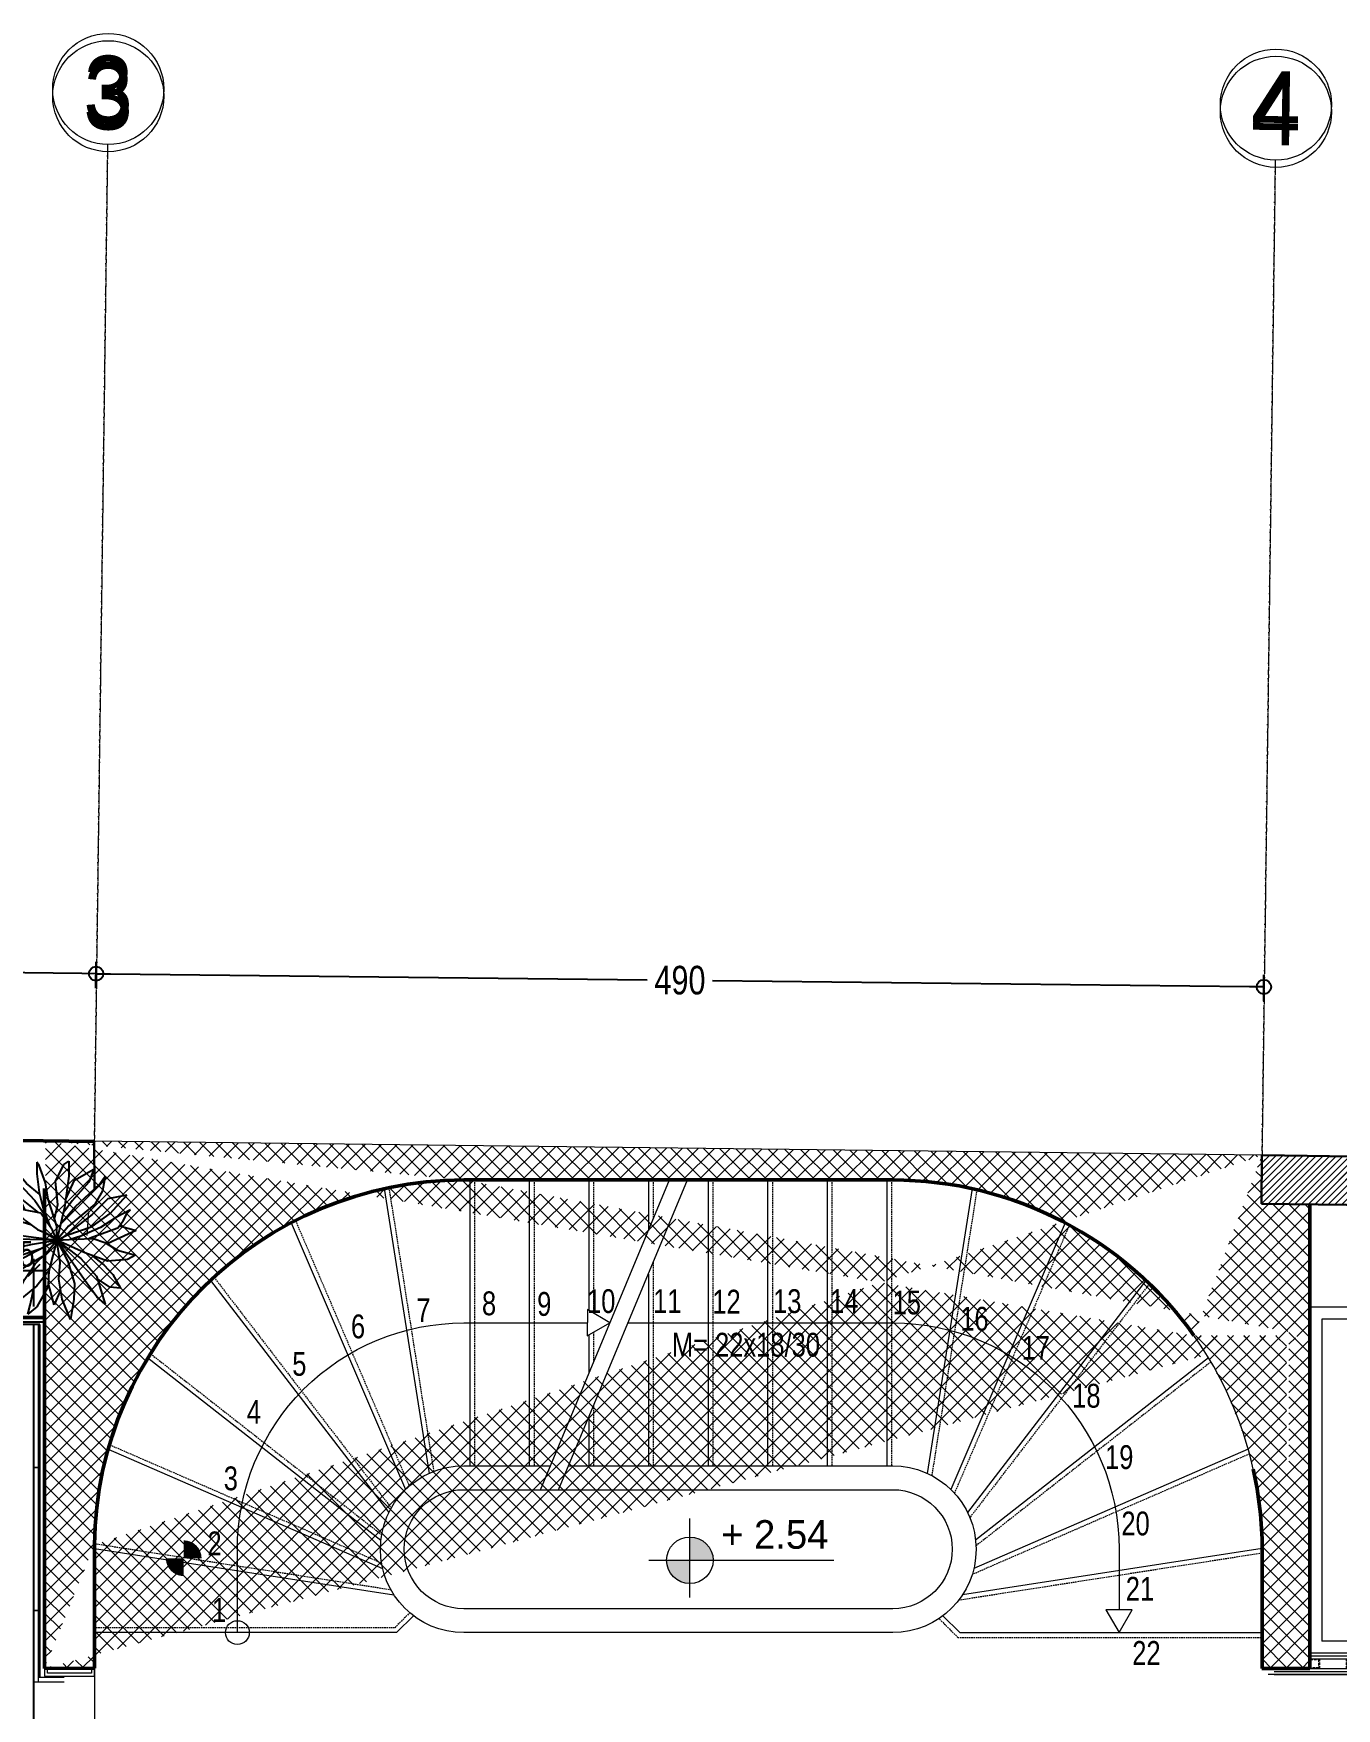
# Model space of a CAD drawing. Header units: millimetres. Extents: x 26282 to 30760, y 1404 to 4574.
# Drawn here: x 27665 to 28211, y 3324 to 4027 of the extents above; entities that cross this region are included whole.
import ezdxf
from ezdxf.enums import TextEntityAlignment as Align

# ---------------------------------------------------------------- set-up
doc = ezdxf.new("R2010")
doc.units = ezdxf.units.MM
doc.header["$LTSCALE"] = 0.25
doc.header["$PDMODE"] = 3
for name, pattern in [('ACAD_ISO03W100', [30, 12, -18]), ('AM_DIN_F_W050', [6.25, 4.75, -1.5]), ('DASHDOT', [25.399999999999995, 12.7, -6.349999999999998, 0, -6.349999999999998]), ('DUZ', [0]), ('HIDDEN', [0.375, 0.25, -0.125]), ('L201(0.00)$0$1.katplanı$0${ Wide Dash }', [12, 4, -2, 4, -2])]:
    doc.linetypes.add(name, pattern=pattern)
for name, color, linetype, lineweight in [('AB-DUV', 4, 'Continuous', 50), ('AB-KOL', 2, 'Continuous', 30), ('AB-MERD', 6, 'Continuous', 20), ('AB-MERDarka', 8, 'ACAD_ISO03W100', 20), ('AB-PER', 5, 'Continuous', 20), ('AB-WC', 5, 'Continuous', 20), ('ABN-KOT', 5, 'Continuous', 20), ('AKS', 252, 'Continuous', 20), ('B_PERDE', 6, 'Continuous', 0), ('BB-OLCUdis', 135, 'Continuous', 20), ('DOĞRAMA-arka', 41, 'Continuous', 20), ('FLOOR_MARBLE (3RDF)', 67, 'Continuous', 13), ('FR-detay4', 4, 'Continuous', 20), ('GRİTON-tarama', 252, 'Continuous', 20), ('GYPSIUM BOARD (3RDF)', 97, 'Continuous', 20), ('KOTLAR', 13, 'Continuous', 20), ('METAL PROFILE (3RDF)', 251, 'Continuous', 18), ('MKAK4', 10, 'DASHDOT', 20), ('seramik-wall-vawe', 73, 'DUZ', 15), ('WALL CLADDING (3RDF)', 43, 'Continuous', 13), ('WALLPAPER (3RDF)', 63, 'Continuous', 13)]:
    doc.layers.add(name, color=color, linetype=linetype, lineweight=lineweight)
for name, color, linetype in [('BOYA (3RDF)', 151, 'Continuous'), ('catı (3rdf)', 41, 'Continuous'), ('DIM_RCP (3RDF)', 1, 'Continuous'), ('SERAMIK-ALTIGEN-FLOOR (3RDF)', 25, 'Continuous'), ('SIVA (3RDF)', 181, 'Continuous'), ('tefris-cizgili (3rdf)', 251, 'AM_DIN_F_W050')]:
    doc.layers.add(name, color=color, linetype=linetype)
doc.layers.add('yesil', color=7, linetype='Continuous', true_color=0x6e7e3e)
doc.styles.add('DIMTEXT', font='simplex.shx', dxfattribs={"width": 0.7})
doc.styles.add('DR-ölçü', font='GOTHIC.TTF', dxfattribs={"width": 0.8})
doc.styles.get("Standard").update_dxf_attribs({"font": 'arial.ttf'})
doc.dimstyles.new('(YP-ZC)D50', dxfattribs={"dimtxt": 10, "dimasz": 5, "dimexe": 5, "dimexo": 0, "dimgap": 2, "dimtad": 1, "dimdec": 1, "dimrnd": 0.5, "dimzin": 9, "dimdsep": 46, "dimtxsty": 'DIMTEXT', "dimblk": 'OBLIQUE', "dimcen": 0.09, "dimclrd": 256, "dimclre": 256, "dimclrt": 256, "dimadec": 0, "dimazin": 0, "dimtfac": 1, "dimtdec": 1, "dimtix": 1, "dimtmove": 2, "dimatfit": 3, "dimldrblk": 'OBLIQUE', "dimfxl": 15, "dimfxlon": 1, "dimtolj": 1, "dimtzin": 0, "dimlwd": -1, "dimlwe": -1, "dimarcsym": 0})
doc.dimstyles.get("Standard").update_dxf_attribs({"dimtxt": 0.18, "dimasz": 0.18, "dimexe": 0.18, "dimexo": 0.0625, "dimgap": 0.09, "dimtad": 0, "dimtih": 1, "dimtoh": 1, "dimdec": 4, "dimzin": 0, "dimdsep": 46, "dimtxsty": 'Standard', "dimcen": 0.09, "dimadec": 0, "dimazin": 0, "dimtfac": 1, "dimtdec": 4, "dimtofl": 0, "dimtmove": 0, "dimatfit": 3, "dimfxl": 1, "dimtolj": 1, "dimtzin": 0, "dimarcsym": 0})
pattern_1 = [(45.00000000002888, (66190.4845667783, 8500.492487862255), (-3.367596045402633, 3.367596045399228), []), (135.0000000000288, (66190.4845667783, 8500.492487862255), (-3.367596045399228, -3.367596045402633), [])]

# ---------------------------------------------------------------- blocks, each defined once
blk = doc.blocks.new('A$C187D15ED')
at = {"layer": 'GRİTON-tarama', "linetype": 'Continuous'}
for points in [[(8157.280080508078, 3182.137382186328), (8164.780080508066, 3182.137382186327, 0.4142135623730383), (8157.280080508078, 3189.637382186326)], [(8157.280080508072, 3182.137382186328), (8164.780080508071, 3182.137382186327, 0.4142135623730383), (8157.280080508072, 3189.637382186326)], [(8157.280080508078, 3182.137382186328), (8149.780080508078, 3182.13738218633, 0.414213562373152), (8157.280080508078, 3174.637382186326)], [(8157.280080508072, 3182.137382186328), (8149.780080508085, 3182.137382186331, 0.414213562373152), (8157.280080508072, 3174.637382186326)]]:
    blk.add_hatch(color=256, dxfattribs=at).paths.add_polyline_path(points)
at = {"layer": 'AKS', "ltscale": 0.01}
for centre, radius in [((8125.602346161375, 3795.848552174442), 23.3138672863909), ((8125.602346161375, 3795.848552174442), 23.3138672863909), ((8125.602346161322, 3795.848552174312), 23.31386728639088), ((8125.602346161322, 3795.848552174312), 23.31386728639088), ((8615.601686190814, 3789.312041712964), 23.3138672863909), ((8615.601686190814, 3789.312041712964), 23.3138672863909), ((8615.601686190761, 3789.312041712888), 23.31386728639088), ((8615.601686190761, 3789.312041712888), 23.31386728639088)]:
    blk.add_circle(centre, radius, dxfattribs=at)
at = {"layer": 'B_PERDE', "lineweight": 0}
for p, q in [((8116.695783772533, 3317.668747387119), (8117.385039969816, 3327.671259937891)), ((8116.695783772524, 3317.668747387119), (8117.385039969816, 3327.671259937891)), ((8116.695783772533, 3317.668747387119), (8116.695783772533, 3317.668747387119)), ((8116.695783772524, 3317.668747387119), (8116.695783772524, 3317.668747387119))]:
    blk.add_line(p, q, dxfattribs=at)
at = {"layer": 'MKAK4', "lineweight": 0}
for p, q in [((8125.291370680556, 3772.536758976562), (8119.710256472243, 3354.1572130551)), ((8125.291370680506, 3772.536758976438), (8119.710256472234, 3354.157213054975)), ((8615.290710709993, 3766.000248515086), (8609.635840768005, 3342.09171872171)), ((8615.290710709938, 3766.000248515012), (8609.63584076799, 3342.091718721632))]:
    blk.add_line(p, q, dxfattribs=at)
at = {"layer": 'AKS', "style": 'DR-ölçü'}
for s, height, p in [('3', 27.99999999999998, (8125.602346161375, 3795.848552174442)), ('3', 27.99999999999996, (8125.602346161311, 3795.848552174319)), ('4', 27.99999999999998, (8615.601686190814, 3789.312041712964)), ('4', 27.99999999999996, (8615.601686190761, 3789.312041712888))]:
    blk.add_text(s, height=height, rotation=359.2357290600602, dxfattribs=at).set_placement(p, align=Align.MIDDLE_CENTER)
blk = doc.blocks.new('KOT')
at = {"layer": 'KOTLAR'}
h = blk.add_hatch(color=256, dxfattribs=at)
h.paths.add_polyline_path([(0, 0), (-0.0814654913810955, 0, 0.4142135623730857), (0, -0.0814654913792765)])
h.paths.add_polyline_path([(0, 0.0814654913810955), (0, 0), (0.0814654913810955, 0, 0.4142135623730776)])
for p, q in [((0, -0.1300641727993934), (0, 0.146469024977705)), ((-0.1434844556388271, 0), (0.5035039235204694, 5.68e-14))]:
    blk.add_line(p, q, dxfattribs=at)
blk.add_circle((0, 0), 0.0814654913801703, dxfattribs=at)
at = {"layer": 'KOTLAR', "style": 'DR-ölçü'}
blk.add_attdef('KOT', (0.1091514684136428, 0.0404273904399588), '', height=0.1, dxfattribs=at)
blk = doc.blocks.new('_Origin')
at = {"color": 0, "linetype": 'ByBlock', "lineweight": -2}
blk.add_line((0, 0), (-1, 0), dxfattribs=at)
blk.add_circle((0, 0), 0.5, dxfattribs=at)
blk = doc.blocks.new('*D183')
at = {"layer": 'BB-OLCUdis', "color": 0, "lineweight": -2, "transparency": 16777216}
for p, q in [((26703.85833179163, 3637.659583736837), (26703.98244410411, 3648.658883538819)), ((26709.92564749043, 3643.591504185657), (27183.71981286335, 3638.24537392624)), ((27684.9198245993, 3632.590005530867), (27211.12565922636, 3637.936135790284)), ((27690.85174504812, 3626.52268983207), (27690.9758573606, 3637.521989634052))]:
    blk.add_line(p, q, dxfattribs=at)
at = {"layer": 'Defpoints', "color": 0, "transparency": 16777216}
for p in [(27690.9194426731, 3632.522307905878), (26703.14241276345, 3574.212147559525), (27690.13582601994, 3563.075253654757)]:
    blk.add_point(p, dxfattribs=at)
at = {"layer": 'BB-OLCUdis', "color": 0, "lineweight": -2, "transparency": 16777216, "xscale": 6, "yscale": 6, "zscale": 6}
for p, rotation in [((26703.92602941662, 3643.659201810646), 179.3535215837304), ((27690.9194426731, 3632.522307905878), 359.3535215837304)]:
    blk.add_blockref('_Origin', p, dxfattribs=dict(at, rotation=rotation))
at = {"layer": 'BB-OLCUdis', "color": 0, "transparency": 16777216, "insert": (27197.42273604486, 3638.090754858262), "char_height": 12, "attachment_point": 5, "style": 'DR-ölçü'}
blk.add_mtext('\\A1;987', dxfattribs=at)
blk = doc.blocks.new('_Dot')
at = {"color": 0, "linetype": 'ByBlock', "lineweight": -2}
blk.add_line((-0.5, 0), (-1, 0), dxfattribs=at)
at = {"color": 0, "linetype": 'ByBlock', "const_width": 0.5}
blk.add_lwpolyline([(-0.25, 0, 1), (0.25, 0, 1)], format="xyb", close=True, dxfattribs=at)
blk = doc.blocks.new('*D184')
at = {"layer": 'BB-OLCUdis', "color": 0, "lineweight": -2, "transparency": 16777216}
for p, q in [((27690.85174504813, 3626.522689831126), (27690.97585736062, 3637.521989633108)), ((27696.91906074694, 3632.454610279943), (27922.23798753029, 3629.912189075598)), ((28174.96276067666, 3627.060529735288), (27949.64383389331, 3629.602950939632)), ((28180.89468112548, 3620.993214036488), (28181.01879343796, 3631.99251383847))]:
    blk.add_line(p, q, dxfattribs=at)
at = {"layer": 'Defpoints', "color": 0, "transparency": 16777216}
for p in [(28180.96237875047, 3626.992832110297), (27690.13582601994, 3563.075253654758), (28180.17876209728, 3557.545777860121)]:
    blk.add_point(p, dxfattribs=at)
at = {"layer": 'BB-OLCUdis', "color": 0, "lineweight": -2, "transparency": 16777216, "xscale": 6, "yscale": 6, "zscale": 6}
for p, rotation in [((27690.91944267313, 3632.522307904934), 179.3535215837073), ((28180.96237875047, 3626.992832110297), 359.3535215837073)]:
    blk.add_blockref('_Origin', p, dxfattribs=dict(at, rotation=rotation))
at = {"layer": 'BB-OLCUdis', "color": 0, "transparency": 16777216, "insert": (27935.9409107118, 3629.757570007615), "char_height": 12, "attachment_point": 5, "style": 'DR-ölçü'}
blk.add_mtext('\\A1;490', dxfattribs=at)
blk = doc.blocks.new('A$C5F910402')
at = {"layer": 'METAL PROFILE (3RDF)', "linetype": 'L201(0.00)$0$1.katplanı$0${ Wide Dash }'}
h = blk.add_hatch(color=256, dxfattribs=at)
h.dxf.hatch_style = 1
h.paths.add_polyline_path([(0.2999999999992724, 0.2999999999992724), (3.700000000000727, 0.2999999999992724), (3.700000000000727, 3.700000000000727), (0.2999999999992724, 3.700000000000727)], flags=16)
h.paths.add_polyline_path([(0, 0), (4, 0), (4, 4), (0, 4)])
for points in [[(0, 0), (4, 0), (4, 4), (0, 4)], [(0.2999999999992724, 0.2999999999992724), (3.700000000000727, 0.2999999999992724), (3.700000000000727, 3.700000000000727), (0.2999999999992724, 3.700000000000727)]]:
    blk.add_lwpolyline(points, close=True, dxfattribs=at)
blk = doc.blocks.new('dfdfdfdfdnnnn')
at = {"layer": 'AB-WC'}
for points in [[(155, 4.999999999992723), (128, 4.99999999998181), (128, -1.81899e-11), (160, -5.457000000000001e-12), (160, 145.1243825369838), (0, 145.1243825369856), (0, 0), (32, -1.72804e-11), (32, 4.999999999982718), (5, 4.999999999998182)], [(155, 4.99999999998181), (155, 140.1243825369838), (5, 140.1243825369856), (5, 4.999999999983629)]]:
    blk.add_lwpolyline(points, dxfattribs=at)
for points in [[(30, 7.99999999998181), (30, 4.99999999998181), (55, 4.99999999998181), (55, 7.99999999998181)], [(55, 10.99999999998181), (55, 7.99999999998181), (80, 7.99999999998181), (80, 10.99999999998181)], [(105, 10.99999999998181), (105, 7.99999999998181), (80, 7.99999999998181), (80, 10.99999999998181)], [(130, 7.99999999998181), (130, 4.99999999998181), (105, 4.99999999998181), (105, 7.99999999998181)]]:
    blk.add_lwpolyline(points, close=True, dxfattribs=at)
blk = doc.blocks.new('dfghjklşkjhgfds')
at = {"layer": 'AB-WC'}
for points in [[(4.96314448726116, 4.999999999998182), (36.96104076592383, 4.999999999987267), (36.96104076592383, -1.27329e-11), (-0.036855512738839, 0), (-0.036855512738839, 145.1243825369893), (169.9610407659238, 145.1243825369902), (169.9610407659238, 3.638e-12), (132.9610407659238, -1.09139e-11), (132.9610407659238, 4.999999999988175), (164.9610407659238, 5.000000000002728)], [(4.96314448726116, 4.999999999987267), (4.96314448726116, 140.1243825369893), (164.9610407659238, 140.1243825369902), (164.9610407659238, 4.999999999988175)]]:
    blk.add_lwpolyline(points, dxfattribs=at)
for points in [[(34.96104076592383, 7.999999999987267), (34.96104076592383, 4.999999999987267), (59.96104076592383, 4.999999999987267), (59.96104076592383, 7.999999999987267)], [(59.96104076592383, 10.99999999998725), (59.96104076592383, 7.999999999987267), (84.96104076592381, 7.999999999987267), (84.96104076592381, 10.99999999998725)], [(109.9610407659238, 10.99999999998725), (109.9610407659238, 7.999999999987267), (84.96104076592381, 7.999999999987267), (84.96104076592381, 10.99999999998725)], [(134.9610407659238, 7.999999999987267), (134.9610407659238, 4.999999999987267), (109.9610407659238, 4.999999999987267), (109.9610407659238, 7.999999999987267)]]:
    blk.add_lwpolyline(points, close=True, dxfattribs=at)
blk = doc.blocks.new('A$C27D223EF')
at = {"layer": 'GYPSIUM BOARD (3RDF)', "ltscale": 0.25}
for p, q in [((20.0000050849194, 9.100011882304896), (41.90000508492085, 9.100011882304896)), ((20.0000050849194, 7.850011882304896), (40.65000508492085, 7.850011882304896)), ((40.65000508492085, 7.850011882303077), (40.65000508492448, 1.350011882304896)), ((41.90000508492085, 9.100011882304896), (41.90000508492085, 0.1000118823048979)), ((158.100005084907, 9.100011882304896), (158.100005084907, 0.1000118823048979)), ((178.100005084907, 9.100011882304896), (158.100005084907, 9.100011882304896)), ((159.350005084907, 7.850011882303077), (159.3500050849034, 1.350011882304896)), ((220.7110458508287, 7.850011882304896), (159.350005084907, 7.850011882304896)), ((220.7110458508287, 7.850011882304896), (220.7110458508287, 1.350011882304896)), ((221.961045850825, 9.100011882304896), (221.961045850825, 0.1000118823048979)), ((338.1610458508148, 9.100011882304896), (338.1610458508148, 0.1000118823048979)), ((374.9220866167598, 9.100011882304896), (338.1610458508148, 9.100011882304896)), ((339.4110458508148, 7.850011882303077), (339.4110458508112, 1.350011882304896)), ((374.9220866167598, 7.850011882304896), (339.4110458508148, 7.850011882304896)), ((5.000005084926669, 1.350011882303077), (40.65000508492448, 1.350011882303077)), ((5.000005084926669, 0.1000118823030789), (41.90000508492085, 0.1000118823048979)), ((20.0000050849194, 6.600011882304896), (39.40000508492085, 6.600011882304896)), ((20.0000050849194, 2.600011882303078), (39.40000508492085, 2.600011882304896)), ((39.40000508492085, 6.600011882304896), (39.40000508492085, 2.600011882304896)), ((221.961045850825, 0.1000118823012599), (158.100005084907, 0.1000118823048979)), ((221.961045850825, 1.350011882303077), (159.3500050849034, 1.350011882303077)), ((160.600005084907, 6.600011882304896), (160.600005084907, 2.600011882303078)), ((219.461045850825, 6.600011882304896), (160.600005084907, 6.600011882304896)), ((178.100005084907, 2.600011882303078), (160.600005084907, 2.600011882304896)), ((219.461045850825, 2.600011882303078), (160.600005084907, 2.600011882303078)), ((219.461045850825, 6.600011882304896), (219.461045850825, 2.600011882303078)), ((389.9220866167634, 0.1000118823003504), (338.1610458508148, 0.1000118823048979)), ((389.9220866167598, 1.35001188229853), (339.4110458508112, 1.350011882304896)), ((340.6610458508148, 6.600011882304896), (340.6610458508148, 2.600011882304896)), ((374.9220866167634, 6.600011882304896), (340.6610458508148, 6.600011882304896)), ((389.9220866167598, 2.60001188229944), (340.6610458508148, 2.600011882304896))]:
    blk.add_line(p, q, dxfattribs=at)
at = {"layer": 'WALLPAPER (3RDF)', "ltscale": 0.25}
for p, q in [((42.00000508491939, 9.100011882304896), (41.90000508492085, 9.100011882304896)), ((158.0000050849085, 9.100011882304896), (158.100005084907, 9.100011882304896))]:
    blk.add_line(p, q, dxfattribs=at)
for points in [[(42.00000508491939, 9.100011882304896), (42.00000508491939, 1.18823045341e-05), (2.50000508492303, 1.18823027151e-05)], [(158.0000050849085, 9.100011882304896), (158.0000050849085, 1.18823045341e-05), (222.0610458508236, 1.18823008961e-05), (222.0610458508236, 9.100011882304896)]]:
    blk.add_lwpolyline(points, dxfattribs=at)
at = {"layer": 'METAL PROFILE (3RDF)', "linetype": 'L201(0.00)$0$1.katplanı$0${ Wide Dash }', "extrusion": (0, 0, -1), "zscale": -1, "rotation": 180}
for p in [(-20.0000050849194, 6.600011882304896), (-35.40000508492085, 6.600011882304896)]:
    blk.add_blockref('A$C5F910402', p, dxfattribs=at)
at = {"layer": 'METAL PROFILE (3RDF)', "linetype": 'L201(0.00)$0$1.katplanı$0${ Wide Dash }', "rotation": 180}
blk.add_blockref('A$C5F910402', (164.600005084907, 6.600011882304896), dxfattribs=at)
at = {"layer": 'METAL PROFILE (3RDF)', "linetype": 'L201(0.00)$0$1.katplanı$0${ Wide Dash }', "xscale": -1, "rotation": 180}
blk.add_blockref('A$C5F910402', (215.461045850825, 6.600011882304896), dxfattribs=at)
at = {"layer": 'METAL PROFILE (3RDF)', "linetype": 'L201(0.00)$0$1.katplanı$0${ Wide Dash }', "extrusion": (0, 0, -1), "xscale": -1, "zscale": -1, "rotation": 180}
for p in [(-344.6610458508148, 6.600011882304896), (-360.0610458508164, 6.600011882304896)]:
    blk.add_blockref('A$C5F910402', p, dxfattribs=at)
at = {"layer": 'WALL CLADDING (3RDF)', "color": 2}
for name, p in [('dfdfdfdfdnnnn', (20.00000508490848, 9.100011882323088)), ('dfghjklşkjhgfds', (195.0000050849012, 9.100011882321267))]:
    blk.add_blockref(name, p, dxfattribs=at)
blk = doc.blocks.new('_Oblique')
at = {"color": 0, "linetype": 'ByBlock', "lineweight": -2}
blk.add_line((-0.5, -0.5), (0.5, 0.5), dxfattribs=at)
blk = doc.blocks.new('*D202')
at = {"layer": 'Defpoints', "color": 0, "ltscale": 0.25, "transparency": 16777216}
for p in [(27644.2839762107, 3508.131907550107), (27664.77707896946, 3507.900562788828), (27664.77707896946, 3485.208910359427)]:
    blk.add_point(p, dxfattribs=at)
at = {"layer": 'DIM_RCP (3RDF)', "ltscale": 0.25, "transparency": 16777216}
for p, q in [((27664.77707896946, 3492.900562788828), (27664.77707896946, 3512.900562788828)), ((27644.2839762107, 3507.900562788828), (27639.2839762107, 3507.900562788828)), ((27644.2839762107, 3508.131907550107), (27644.2839762107, 3502.900562788828)), ((27644.2839762107, 3507.900562788828), (27664.77707896946, 3507.900562788828)), ((27664.77707896946, 3507.900562788828), (27669.77707896946, 3507.900562788828))]:
    blk.add_line(p, q, dxfattribs=at)
at = {"layer": 'DIM_RCP (3RDF)', "ltscale": 0.25, "transparency": 16777216, "xscale": 5, "yscale": 5, "zscale": 5}
blk.add_blockref('_Oblique', (27644.2839762107, 3507.900562788828), dxfattribs=at)
at = {"layer": 'DIM_RCP (3RDF)', "ltscale": 0.25, "transparency": 16777216, "xscale": 5, "yscale": 5, "zscale": 5, "rotation": 180}
blk.add_blockref('_Oblique', (27664.77707896946, 3507.900562788828), dxfattribs=at)
at = {"layer": 'DIM_RCP (3RDF)', "ltscale": 0.25, "transparency": 16777216, "insert": (27654.53052759008, 3514.900562788828), "char_height": 10, "attachment_point": 5, "style": 'DIMTEXT'}
blk.add_mtext('\\A1;20.5', dxfattribs=at)
blk = doc.blocks.new('TREEI')
at = {"layer": 'yesil'}
for p, q in [((-0.4133310919279179, 1.379247399504156), (-0.5184406218771405, 1.42305905182696)), ((-0.5184406218771405, 1.42305905182696), (-0.4658858569025292, 1.141510815896712)), ((-0.1972156437640288, 1.091381495840839), (-0.4133310919279179, 1.379247399504156)), ((-0.004429383954723388, 1.103879490704084), (0.04812538101988764, 1.448192382156343)), ((0.04812538101988764, 1.448192382156343), (0.07735095763991566, 1.523317691938707)), ((0.07735095763991566, 1.523317691938707), (0.1241375167026791, 1.304259430324685)), ((0.1241375167026791, 1.304259430324685), (0.1474667050572626, 0.9474485440091797)), ((0.35191755904386, 1.166506805623202), (0.4512588830812347, 1.348071082647489)), ((0.4512588830812347, 1.348071082647489), (0.4453624948157905, 1.45437270928652)), ((0.4453624948157905, 1.45437270928652), (0.5154782422331377, 1.348071082647489)), ((0.5154782422331377, 1.348071082647489), (0.4804844597012624, 1.179004800486447)), ((-1.009122671444974, 0.8848212290900613), (-1.137689572102376, 1.003758191195229)), ((-1.137689572102376, 1.003758191195229), (-1.032451859799557, 0.7408882772584025)), ((-0.5535625867626123, 1.047569843518034), (-0.9506715182049186, 1.179004800486447)), ((-0.9506715182049186, 1.179004800486447), (-0.8105682057238207, 0.9537662117422487)), ((-0.8105682057238207, 0.9537662117422487), (-0.4308920743706539, 0.6720806352091075)), ((-0.3156719592117593, 0.7152994162121671), (-0.5535625867626123, 1.047569843518034)), ((-0.4658858569025292, 1.141510815896712), (-0.2673313911813762, 0.5781396628304296)), ((-0.1504290847012652, 0.6595826403458622), (-0.1972156437640288, 1.091381495840839)), ((0.007235210222568364, 0.7910175973142758), (-0.004429383954723388, 1.103879490704084)), ((0.146401197399164, 0.9165742166387012), (0.35191755904386, 1.166506805623202)), ((0.2351434349173457, 0.5781396628304296), (0.5504720247650127, 0.9537662117422487)), ((0.4804844597012624, 1.179004800486447), (0.2584726232719292, 0.8160135870407661)), ((0.5504720247650127, 0.9537662117422487), (0.4804844597012624, 0.6720806352091075)), ((0.5271428364104292, 0.697076624935598), (0.7841484553716378, 0.9849425285989154)), ((0.7841484553716378, 0.9849425285989154), (0.9010507618517486, 1.235314447672497)), ((0.9010507618517486, 1.235314447672497), (0.8309350144344015, 0.8473272445003256)), ((-1.032451859799557, 0.7408882772584025), (-0.8397937823438485, 0.5218300156443803)), ((-0.7813426291037932, 0.7408882772584025), (-1.009122671444974, 0.8848212290900613)), ((-0.4717822451679733, 0.5531436731039396), (-0.7813426291037932, 0.7408882772584025)), ((-0.4308920743706539, 0.6720806352091075), (-0.2322094262959042, 0.4905163581848206)), ((-0.03531975538933334, 0.402805404331571), (-0.1504290847012652, 0.6595826403458622)), ((-0.0510877606638904, 0.2589601017075531), (0.007235210222568364, 0.7910175973142758)), ((0.2584726232719292, 0.8160135870407661), (0.1042638136915197, 0.4490203690873611)), ((0.1474667050572626, 0.9474485440091797), (0.1358021108799711, 0.609453320289989)), ((0.1942532641200265, 0.5594613408370083), (0.5271428364104292, 0.697076624935598)), ((0.8309350144344015, 0.8473272445003256), (0.5913621955623324, 0.5844573305634986)), ((-1.470579144392779, 0.5719593357002536), (-1.102567607216904, 0.5781396628304296)), ((-1.090903013039612, 0.2965914269001816), (-1.470579144392779, 0.5719593357002536)), ((-1.102567607216904, 0.5781396628304296), (-0.7521170524837656, 0.3404030792229858)), ((-0.8397937823438485, 0.5218300156443803), (-0.5360016043198763, 0.3590814012164072)), ((-0.7521170524837656, 0.3404030792229858), (-0.1363277499941687, 0.03504271132467348)), ((-0.5360016043198763, 0.3590814012164072), (-0.2730995970932237, 0.2151484493847488)), ((-0.1363303612633235, 0.2954141360538444), (-0.4717822451679733, 0.5531436731039396)), ((-0.2673313911813762, 0.5781396628304296), (0.0008660906326091324, -0.0006823080612927608)), ((0.04235717510804023, 0.2026504545215036), (0.1942532641200265, 0.5594613408370083)), ((0.1358021108799711, 0.609453320289989), (0.07213924774488806, 0.2726099103770634)), ((0.4979172597904017, 0.4655203684583303), (0.3169237765119846, 0.2652777694406221)), ((0.4222918124206929, 0.3818519630611442), (0.7082645020424432, 0.5343280105076252)), ((0.5913621955623324, 0.5844573305634986), (0.4979172597904017, 0.4655203684583303)), ((0.7082645020424432, 0.5343280105076252), (1.064611445041027, 0.5969553254267439)), ((1.169720974990249, 0.4655203684583303), (0.8834897794090129, 0.3027717540303577)), ((1.064611445041027, 0.5969553254267439), (1.38006821724229, 0.6344493100164793)), ((1.38006821724229, 0.6344493100164793), (1.169720974990249, 0.4655203684583303)), ((-1.217219287920807, 0.02997061224555939), (-1.511469315190099, -0.116529106601373)), ((-1.406359785240877, 0.2401444391112392), (-1.482243738570071, 0.2839560914340434)), ((-1.482243738570071, 0.2839560914340434), (-1.196012542988835, 0.2026504545215036)), ((-1.307018461203502, 0.1087094821428256), (-1.406359785240877, 0.2401444391112392)), ((-1.178579742899696, -0.003909812229273791), (-1.307018461203502, 0.1087094821428256)), ((-1.196012542988835, 0.2026504545215036), (-0.8572265824329878, 0.0712154975530901)), ((-0.7112268816864459, 0.1213448176089635), (-1.090903013039612, 0.2965914269001816)), ((-0.8572265824329878, 0.0712154975530901), (-0.459989468637085, -0.01640780709251897)), ((-0.2029838496758764, 0.05239983495677583), (-0.7112268816864459, 0.1213448176089635)), ((-0.2730995970932237, 0.2151484493847488), (0.0008660906326091324, -0.0006823080612927608)), ((0.0008660906326091324, -0.0006823080612927608), (-0.2029838496758764, 0.05239983495677583)), ((0.0008660906326091324, -0.0006823080612927608), (-0.0510877606638904, 0.2589601017075531)), ((0.0008660906326091324, -0.0006823080612927608), (0.04235717510804023, 0.2026504545215036)), ((0.5095818539676935, 0.1713367970619442), (0.0008660906326091324, -0.0006823080612927608)), ((0.1707958934118462, 0.1651564699317681), (0.0008660906326091324, -0.0006823080612927608)), ((0.0008660906326091324, -0.0006823080612927608), (0.7432582845743185, 0.1651564699317681)), ((0.4629234772585266, 0.0149058503670403), (0.0008660906326091324, -0.0006823080612927608)), ((0.3169237765119846, 0.2652777694406221), (0.1707958934118462, 0.1651564699317681)), ((0.8250386261689574, 0.008588182633971557), (0.4629234772585266, 0.0149058503670403)), ((0.6849353136878595, 0.2339641119810627), (0.5095818539676935, 0.1713367970619442)), ((0.8834897794090129, 0.3027717540303577), (0.6849353136878595, 0.2339641119810627)), ((0.7432582845743185, 0.1651564699317681), (1.000263903535527, 0.2589601017075531)), ((1.111269821750194, 0.00240785550379512), (0.8250386261689574, 0.008588182633971557)), ((0.9887928219276991, 0.005052388791959246), (1.35661084653411, -0.122846774334442)), ((1.000263903535527, 0.2589601017075531), (1.204714757522124, 0.2464621068443079)), ((1.362507234799555, 0.1087094821428256), (1.111269821750194, 0.00240785550379512)), ((1.204714757522124, 0.2464621068443079), (1.444287576394194, 0.2089681222545723)), ((1.520171529723388, 0.1713367970619442), (1.362507234799555, 0.1087094821428256)), ((1.444287576394194, 0.2089681222545723), (1.520171529723388, 0.1713367970619442)), ((-1.511469315190099, -0.116529106601373), (-0.9332387181157793, -0.2542817313028555)), ((-0.6061173517372236, -0.08521544914181377), (-1.178579742899696, -0.003909812229273791)), ((-0.880683953141168, -0.2229680738432962), (-1.090903013039612, -0.4168930051279354)), ((-0.6820013050664182, -0.1040311117381279), (-0.880683953141168, -0.2229680738432962)), ((-0.349111732776015, -0.05390179168225435), (-0.6820013050664182, -0.1040311117381279)), ((-0.4717822451679733, -0.3419050359484644), (0.0008660906326091324, -0.0006823080612927608)), ((-0.459989468637085, -0.01640780709251897), (-0.2482886547332828, -0.04025666333869734)), ((0.0008660906326091324, -0.0006823080612927608), (-0.3782091270424461, -0.4295283405940734)), ((-0.3607763269533068, -0.8363312063625589), (0.0008660906326091324, -0.0006823080612927608)), ((0.0008660906326091324, -0.0006823080612927608), (-0.349111732776015, -0.05390179168225435)), ((0.0008660906326091324, -0.0006823080612927608), (-0.1270998963466817, -0.4420263354573186)), ((0.01889980439985995, -0.4295283405940734), (0.0008660906326091324, -0.0006823080612927608)), ((0.0008660906326091324, -0.0006823080612927608), (0.2642408291837769, -0.5421476349661727)), ((0.2468080290946376, -0.2041524112469819), (0.0008660906326091324, -0.0006823080612927608)), ((0.8076058260798181, -0.2416463958367175), (0.0008660906326091324, -0.0006823080612927608)), ((0.4921490538785542, -0.3605833579418858), (0.2468080290946376, -0.2041524112469819)), ((1.023721274243707, -0.1853367486506678), (0.3076365632448137, -0.09231119881929967)), ((0.3251298481195103, -0.2540908848786081), (0.7783802494597903, -0.4107126779977592)), ((1.12883080419293, -0.4043950102646903), (0.8076058260798181, -0.2416463958367175)), ((1.339178046444971, -0.2291484009734723), (1.023721274243707, -0.1853367486506678)), ((1.520171529723388, -0.07903512201163751), (1.339178046444971, -0.2291484009734723)), ((1.35661084653411, -0.122846774334442), (1.520171529723388, -0.07903512201163751)), ((-1.090903013039612, -0.4168930051279354), (-1.406359785240877, -0.573461292425732)), ((-1.406359785240877, -0.573461292425732), (-1.242799102051598, -0.6234532718787127)), ((-1.242799102051598, -0.6234532718787127), (-0.8631229706984319, -0.5796416195559082)), ((-0.8631229706984319, -0.5796416195559082), (-0.4717822451679733, -0.3419050359484644)), ((-0.5860459223523343, -0.411319371007542), (-0.7813426291037932, -0.6359512667419578)), ((-0.3782091270424461, -0.4295283405940734), (-0.6002209634717793, -0.8175155437662447)), ((-0.1270998963466817, -0.4420263354573186), (-0.1679900671440011, -0.8738251909522945)), ((0.1065765342599434, -0.7362099068537048), (0.01889980439985995, -0.4295283405940734)), ((0.3226919824238323, -0.8050175489029997), (0.252576235006485, -0.5296496401029275)), ((0.2642408291837769, -0.5421476349661727), (0.5388074305877212, -0.7737038914434404)), ((0.7374900786624708, -0.6047749498852915), (0.4921490538785542, -0.3605833579418858)), ((0.9711665092690959, -0.8926408535486087), (0.7374900786624708, -0.6047749498852915)), ((0.7783802494597903, -0.4107126779977592), (1.070379650952874, -0.5108339775066133)), ((1.070379650952874, -0.5108339775066133), (1.403397405596874, -0.573461292425732)), ((1.403397405596874, -0.573461292425732), (1.12883080419293, -0.4043950102646903)), ((-0.9097813474075992, -0.8488292012258042), (-1.003354465533126, -1.130514777758945)), ((-0.7813426291037932, -0.6359512667419578), (-0.9097813474075992, -0.8488292012258042)), ((-0.8105682057238207, -1.074067789970003), (-0.611885557649071, -0.8738251909522945)), ((-0.6002209634717793, -0.8175155437662447), (-0.6586721167118348, -1.374569029099458)), ((-0.5301052160544322, -1.205502746938416), (-0.3607763269533068, -0.8363312063625589)), ((-0.1679900671440011, -0.8738251909522945), (-0.09787431972665402, -1.161691094615612)), ((0.1182411284372349, -1.117879442292807), (0.1065765342599434, -0.7362099068537048)), ((0.1182411284372349, -0.9426328330015894), (0.2934664058038046, -1.193004752075171)), ((0.2934664058038046, -1.193004752075171), (0.3169237765119846, -0.8050175489029997)), ((0.3169237765119846, -0.8050175489029997), (0.62058777218236, -1.168008762348681)), ((0.5388074305877212, -0.7737038914434404), (0.7841484553716378, -0.9051388484118538)), ((0.7374900786624708, -1.111699115162631), (0.6089231780050685, -0.811197876033176)), ((0.7841484553716378, -0.9051388484118538), (1.076276039218319, -1.055389467976581)), ((1.076276039218319, -1.055389467976581), (0.9711665092690959, -0.8926408535486087)), ((-1.003354465533126, -1.130514777758945), (-0.8105682057238207, -1.074067789970003)), ((-0.6586721167118348, -1.374569029099458), (-0.5301052160544322, -1.205502746938416)), ((-0.09787431972665402, -1.161691094615612), (0.04235717510804023, -1.524682308061293)), ((0.04235717510804023, -1.524682308061293), (0.1182411284372349, -1.117879442292807)), ((0.62058777218236, -1.168008762348681), (0.8133740319916655, -1.268130061857535)), ((0.8133740319916655, -1.268130061857535), (0.7374900786624708, -1.111699115162631))]:
    blk.add_line(p, q, dxfattribs=at)

msp = doc.modelspace()

# ---------------------------------------------------------------- linework, layer by layer
at = {"layer": 'BOYA (3RDF)'}
for p, q in [((27667.28263035454, 3485.209003087953), (27644.29019560199, 3485.208152155664)), ((27667.28263035454, 3337.208892060265), (27667.28263035454, 3485.208966078725))]:
    msp.add_line(p, q, dxfattribs=at)
at = {"layer": 'catı (3rdf)', "ltscale": 0.25}
msp.add_line((27664.78263035454, 3335.208892060265), (27664.77707896946, 3485.208910359431), dxfattribs=at)
at = {"layer": 'SERAMIK-ALTIGEN-FLOOR (3RDF)'}
msp.add_line((27664.78263035454, 3236.389939669943), (27664.78263035454, 3335.208892060265), dxfattribs=at)
at = {"layer": 'seramik-wall-vawe', "ltscale": 0.25}
for points in [[(27664.78263035454, 3425.208892060265), (27666.78263035454, 3425.208892060265), (27666.78263035454, 3485.208892060265), (27664.78263035454, 3485.208892060265)], [(27664.78263035454, 3365.208892060265), (27666.78263035454, 3365.208892060265), (27666.78263035454, 3425.208892060265), (27664.78263035454, 3425.208892060265)], [(27664.78263035454, 3335.208892060265), (27666.78263035454, 3335.208892060265), (27666.78263035454, 3365.208892060265), (27664.78263035454, 3365.208892060265)]]:
    msp.add_lwpolyline(points, close=True, dxfattribs=at)

# ---------------------------------------------------------------- block references
at = {"layer": 'AB-DUV', "ltscale": 100}
msp.add_blockref('A$C187D15ED', (19570.42390626811, 205.0275163953916, 5.126401409773051), dxfattribs=at)

# ---------------------------------------------------------------- next in the draw order: hatches: boundary and pattern name
at = {"layer": 'GRİTON-tarama'}
h = msp.add_hatch(dxfattribs=at)
h.set_pattern_fill('ANSI37', color=256, scale=1.499999999999999, angle=1080.000000000029, style=0)
h.set_pattern_definition(pattern_1)
edge = h.paths.add_edge_path()
edge.add_line((27669.50746352822, 3340.927077289226), (27690.21733344383, 3340.951197431444))
edge.add_line((27690.21733344383, 3340.951197431444), (27690.20395721905, 3392.789470537123))
edge.add_line((27669.28263035454, 3340.911527398065), (27669.65302912431, 3562.411060857631))
edge.add_arc((27845.21182335019, 3390.91509438681), 155.0191983212147, 90.0029073564029, 179.3072054250821)
edge.add_line((28180.17876209728, 3556.307594325881), (27690.1358260218, 3562.205200194868))
edge.add_line((27690.1358260218, 3562.205200194868), (27690.14567801308, 3562.16301455473))
edge.add_line((27690.14567801308, 3562.16301455473), (27669.65298964408, 3562.407841104393))
edge.add_arc((28025.20465851054, 3390.937398775038), 154.9968937349451, 35.34555620152017, 90.00025923705307)
edge.add_line((27845.20395722091, 3545.934292508311), (28025.20395722091, 3545.934292508311))
edge.add_line((28200.25430351347, 3480.604086930421), (28200.25461453982, 3535.710212972038))
edge.add_line((28179.95264154896, 3535.935555825497), (28200.25461453982, 3535.710212972038))
edge.add_line((28180.17876209728, 3556.307594325881), (28179.9526415471, 3535.935555825497))
edge.add_line((28151.63219524212, 3480.604087256849), (28187.15497412942, 3480.604086929954))
edge.add_line((28194.75497412905, 3480.604086930421), (28200.25430351347, 3480.604086930421))
edge.add_line((28194.75497412905, 3480.604086929954), (28194.75497412905, 3482.604086930421))
edge.add_line((28194.75497412905, 3482.604086930421), (28191.45497412831, 3482.604086930421))
edge.add_line((28191.45497412831, 3482.604086930421), (28191.45497412831, 3480.804086930609))
edge.add_arc((28190.9549741283, 3481.329086930515), 0.7250000000354577, 226.397181028377, 313.602818971623)
edge.add_line((28190.4549741283, 3480.804086930609), (28190.4549741283, 3482.604086930421))
edge.add_line((28190.4549741283, 3482.604086930421), (28187.15497412756, 3482.604086930421))
edge.add_line((28187.15497412942, 3480.604086930421), (28187.15497412942, 3482.604086930421))
h = msp.add_hatch(dxfattribs=at)
h.set_pattern_fill('JIS_LC_20', color=256, scale=0.1, angle=1080.000000000029, style=0)
h.set_pattern_definition([(45.00000000002888, (-48435.74216590038, -79163.69941291258), (-1.414213562373809, 1.414213562372379), []), (45.00000000002888, (-48435.70216590126, -79163.69941291258), (-1.414213562373809, 1.414213562372379), [])])
h.paths.add_polyline_path([(28570.17640834525, 3551.492490666942), (28180.17876209728, 3556.307594325881), (28179.93358968982, 3535.935767292533), (28570.0256177824, 3531.495084980061)])
h = msp.add_hatch(dxfattribs=at)
h.set_pattern_fill('ANSI37', color=256, scale=1.499999999999999, angle=1080.000000000029, style=0)
h.set_pattern_definition(pattern_1)
edge = h.paths.add_edge_path()
edge.add_line((28200.25453769639, 3483.685356517346), (28194.75494441427, 3481.548561033351))
edge.add_line((28194.75494441427, 3481.548561033351), (28194.75494441427, 3479.185245415684))
edge.add_line((28194.75494441427, 3479.185245415684), (28191.45494441353, 3482.567774738674))
edge.add_line((28191.45494441353, 3482.567774738674), (28191.45494441353, 3424.404086930236))
edge.add_arc((28190.95494441353, 3423.879086930327), 0.7250000000374569, 766.3971810286079, 853.6028189718663)
edge.add_line((28190.45494441353, 3424.404086930236), (28190.45494441353, 3482.064236698228))
edge.add_line((28190.45494441353, 3482.064236698228), (28187.15494441279, 3480.513999679149))
edge.add_line((28187.15494441279, 3480.513999679149), (28187.15494441279, 3480.396135782847))
edge.add_line((28187.15494441279, 3480.396135782847), (28151.63219530917, 3480.60408716325))
edge.add_line((28151.63219530917, 3480.60408716325), (28157.73668836282, 3471.308885358763))
edge.add_line((28157.73668836282, 3471.308885358763), (28164.93555628359, 3458.018451133299))
edge.add_line((28164.93555628547, 3458.018451133766), (28173.19117989614, 3437.051472554938))
edge.add_arc((28024.93744764328, 3390.75173538879), 155.3152754500729, 720.1367766346127, 737.3436183936399, ccw=False)
edge.add_line((28180.252280543, 3391.122504068096), (28180.23801617176, 3340.941077583492))
edge.add_line((28180.23801617361, 3340.941077583958), (28200.25351520293, 3340.935388058911))
edge.add_line((28200.25351520106, 3340.935388058447), (28200.25359983593, 3355.930697543569))
edge.add_line((28200.25359983779, 3355.930697543569), (28200.04878106378, 3355.930677852617))
edge.add_line((28200.04878106378, 3355.930677852617), (28200.25360170603, 3356.261873355624))
edge.add_line((28200.25360170603, 3356.261873355624), (28200.25453769639, 3483.68535651688))

# ---------------------------------------------------------------- next in the draw order: linework, layer by layer
at = {"layer": 'AB-DUV'}
for p, q in [((27845.20395722091, 3545.934292508311), (28025.20395722091, 3545.934292508311)), ((27845.20395722091, 3545.934292508311), (28025.20395722091, 3545.934292508311)), ((28200.25432684682, 3340.935387953207), (28200.25461453982, 3535.710212972038)), ((27690.21733344383, 3340.951197431444), (27690.20395722091, 3392.789470537123)), ((27690.21733344383, 3340.951197431444), (27690.20395722091, 3392.789470537123)), ((28180.252280543, 3391.122504067162), (28180.23801479712, 3340.936238817892)), ((28180.252280543, 3391.122504067162), (28180.23801479712, 3340.936238817892)), ((27669.28263035454, 3340.926815433015), (27690.21733344383, 3340.951197431444)), ((27669.28263035454, 3340.926815433015), (27690.21733344383, 3340.951197431444)), ((28180.04679941424, 3340.936254048742), (28180.23801479712, 3340.936238817892)), ((28180.04679941424, 3340.936254048742), (28180.23801479712, 3340.936238817892)), ((28200.25351520106, 3340.935388058447), (28180.23801617361, 3340.941077583958))]:
    msp.add_line(p, q, dxfattribs=at)
for points in [[(27669.3358432021, 3488.208966078725), (27647.28938178931, 3488.208152155664), (27647.26917550721, 3562.68551602864), (27690.13609739717, 3562.159911788226)], [(28200.04878106378, 3355.930677852617), (28200.25359983779, 3355.930697543569)]]:
    msp.add_lwpolyline(points, dxfattribs=at)
at = {"layer": 'AB-DUV', "ltscale": 100}
msp.add_lwpolyline([(27669.28263035454, 3340.926815433015), (27669.28263035454, 3542.382489392446)], dxfattribs=at)
at = {"layer": 'AB-DUV'}
for centre, radius, start, end in [((27845.21182335019, 3390.915094386809), 155.0191983212155, 90.00290731271014, 179.3072054618977), ((27845.21182335019, 3390.915094386809), 155.0191983212155, 90.00290731271014, 179.3072054618977), ((28025.20465851054, 3390.937398775038), 154.9968937349492, 35.34555624735149, 90.00025912030166), ((28025.20465851054, 3390.937398775038), 154.9968937349492, 35.34555624735149, 90.00025912030166), ((28025.25268220939, 3390.769635348604), 155.0000000001146, 0.1304381028817896, 12.60842750815815), ((28025.25268220939, 3390.769635348604), 155.0000000001146, 0.1304381028817896, 12.60842750815815)]:
    msp.add_arc(centre, radius, start, end, dxfattribs=at)
at = {"layer": 'AB-KOL'}
for p, q in [((27690.25611368908, 3542.131024695262), (27690.1358260218, 3562.205200194868)), ((28179.93358968982, 3535.935767292533), (28180.17876209728, 3556.307594325881)), ((28180.17876209728, 3556.307594325881), (28570.24846037887, 3551.49291100495)), ((28179.93358968982, 3535.935767292533), (28570.24852214605, 3531.492547508818))]:
    msp.add_line(p, q, dxfattribs=at)
at = {"layer": 'AB-MERD'}
for p, q in [((27847.70395722091, 3545.934292508311), (27847.70395722091, 3425.934292508314)), ((27872.70395722091, 3545.934292508311), (27872.70395722091, 3425.934292508314)), ((27877.41100674719, 3415.934292508311), (27931.57767341324, 3545.934292508311)), ((27884.99434008114, 3415.934292508311), (27939.16100674719, 3545.934292508311)), ((27897.70395722091, 3545.934292508311), (27897.70395722091, 3491.22482609332)), ((27922.70395722091, 3545.934292508311), (27922.70395722091, 3524.637373645347)), ((27947.70395722091, 3545.934292508311), (27947.70395722091, 3425.934292508314)), ((27972.70395722091, 3545.934292508311), (27972.70395722091, 3425.934292508314)), ((27997.70395722091, 3545.934292508311), (27997.70395722091, 3425.934292508314)), ((28022.70395722091, 3545.934292508311), (28022.70395722091, 3425.934292508314)), ((27811.82788436711, 3542.29821740745), (27830.69749688208, 3422.786491936559)), ((28058.58003007471, 3542.29821740745), (28039.71041755974, 3422.786491936559)), ((27772.81200136282, 3527.990502608495), (27820.79103222154, 3416.014346195873)), ((28097.59591307901, 3527.990502608495), (28049.61688222028, 3416.014346195873)), ((27738.93392729424, 3503.769042207417), (27813.75433180518, 3406.294014552166)), ((27922.70395722091, 3506.437373645161), (27922.70395722091, 3425.934292508314)), ((28131.47398714572, 3503.769042207417), (28056.65358263664, 3406.294014552166)), ((27897.70395722091, 3480.975653792755), (27897.70395722091, 3464.637373645347)), ((27712.67122607715, 3471.308885358763), (27810.41456694938, 3394.768131908982)), ((28157.73668836282, 3471.308885358763), (28059.99334749244, 3394.768131908982)), ((27897.70395722091, 3446.437373645161), (27897.70395722091, 3425.934292508314)), ((27695.99230185933, 3432.897155902371), (27811.16433041952, 3382.791577531981)), ((28174.41561258248, 3432.897155902371), (28059.2435840223, 3382.791577531981)), ((27690.2043588873, 3391.287161226872), (27815.91548675336, 3371.772207609401)), ((28180.20395722092, 3391.287223580314), (28054.49242768847, 3371.772207609865))]:
    msp.add_line(p, q, dxfattribs=at)
for points in [[(27906.57767341509, 3485.934292508778), (27897.11562577113, 3491.575590894115), (27896.96114188096, 3480.560568069597)], [(28120.20395722091, 3355.934292508313), (28125.71201025918, 3365.474520222307), (28114.69590418264, 3365.474520222307)]]:
    msp.add_lwpolyline(points, close=True, dxfattribs=at)
for points in [[(27750.20395722091, 3355.934292508313), (27750.20395722091, 3390.934292508313, -0.4142135623731126), (27845.20395722091, 3485.93429250831), (27897.03650748581, 3485.93429250831)], [(27914.16100674719, 3485.93429250831), (28025.20395722091, 3485.93429250831, -0.4142135623730951), (28120.20395722091, 3390.934292508313), (28120.20395722091, 3365.474520222307)], [(27889.16100674719, 3425.934292508314), (28025.20395722091, 3425.934292508314, -0.9999999999999998), (28025.20395722091, 3355.934292508313), (27845.20395722091, 3355.934292508313, -1), (27845.20395722091, 3425.934292508314), (27881.57767341323, 3425.934292508314)]]:
    msp.add_lwpolyline(points, format="xyb", dxfattribs=at)
msp.add_lwpolyline([(27845.20395722091, 3365.934292508311, -1), (27845.20395722091, 3415.934292508311), (28025.20395722091, 3415.934292508311, -1), (28025.20395722091, 3365.934292508311)], format="xyb", close=True, dxfattribs=at)
for points in [[(27824.10953267701, 3363.005360320234), (27817.0384648651, 3355.934292508313), (27690.28263035454, 3355.934354547899)], [(28046.29838176481, 3363.005360320234), (28053.36944957673, 3355.934292508313), (28180.20395722092, 3355.934292508313)]]:
    msp.add_lwpolyline(points, dxfattribs=at)
msp.add_circle((27750.20395722091, 3355.934292508313), 4.999999999999998, dxfattribs=at)
at = {"layer": 'AB-MERDarka', "linetype": 'HIDDEN', "ltscale": 10}
for p, q in [((27849.70395722091, 3545.934292508311), (27849.70395722091, 3425.934292508314)), ((27874.70395722091, 3545.934292508311), (27874.70395722091, 3425.934292508314)), ((27899.70395722091, 3545.934292508311), (27899.70395722091, 3490.032420686467)), ((27924.70395722091, 3545.934292508311), (27924.70395722091, 3529.437373645161)), ((27949.70395722091, 3545.934292508311), (27949.70395722091, 3425.934292508314)), ((27974.70395722091, 3545.934292508311), (27974.70395722091, 3425.934292508314)), ((27999.70395722091, 3545.934292508311), (27999.70395722091, 3425.934292508314)), ((28024.70395722091, 3545.934292508311), (28024.70395722091, 3425.934292508314)), ((27813.78656106293, 3542.716858103429), (27832.59625205621, 3423.584648869488)), ((28060.53465977348, 3541.85394483062), (28041.58922552541, 3421.861998252592)), ((27774.59143259787, 3528.91570925156), (27822.35355598889, 3417.445783668686)), ((28099.36507916674, 3527.041338585339), (28051.12396039478, 3414.453506684421)), ((27924.70395722091, 3511.23737364544), (27924.70395722091, 3425.934292508314)), ((27740.40525266938, 3505.136882340094), (27814.78178893253, 3408.240120332246)), ((28132.92935685664, 3502.380415247309), (28057.58383197002, 3404.221267753769)), ((27899.70395722091, 3482.093255169248), (27899.70395722091, 3469.437373645161)), ((27713.72609053217, 3473.023089373972), (27810.74266875014, 3397.05144846395)), ((28158.77079515569, 3469.578426455169), (28060.17450860553, 3392.369749192636)), ((27899.70395722091, 3451.237373644974), (27899.70395722091, 3425.934292508314)), ((27696.55096537843, 3434.835181068651), (27810.67963900454, 3385.183514148021)), ((28174.94994111768, 3430.948543803324), (28058.55242885314, 3380.309818881587)), ((27690.22213950418, 3393.308355933544), (27814.57070030868, 3374.004922437037)), ((28180.20358550586, 3389.26321097), (28052.87013415284, 3369.496413556881))]:
    msp.add_line(p, q, dxfattribs=at)
for points in [[(27822.69531911462, 3364.419573882619), (27816.21003774032, 3357.934292508311), (27690.20395722091, 3357.934292508311)], [(28044.88416820243, 3361.591146757849), (28052.54102245197, 3353.934292508314), (28180.20395722092, 3353.934292508314)]]:
    msp.add_lwpolyline(points, dxfattribs=at)
at = {"layer": 'AB-PER'}
for p, q in [((27877.41100674719, 3415.934292508311), (27931.57767341324, 3545.934292508311)), ((27884.99434008114, 3415.934292508311), (27939.16100674719, 3545.934292508311))]:
    msp.add_line(p, q, dxfattribs=at)
at = {"layer": 'AKS', "ltscale": 0.01}
for centre in [(27696.02791571096, 4003.896539314207), (27696.02791571096, 4003.896539314207), (28186.02725574038, 3997.360028852731), (28186.02725574038, 3997.360028852731)]:
    msp.add_circle(centre, 23.3138672863909, dxfattribs=at)
at = {"layer": 'DOĞRAMA-arka'}
msp.add_arc((28025.032181824, 3390.823535473109), 155.2034499489405, 12.57124044429174, 35.34300781185878, dxfattribs=at)
at = {"layer": 'FLOOR_MARBLE (3RDF)', "ltscale": 0.25}
msp.add_line((27690.21733344383, 3340.951197431444), (27690.21733344383, 3233.389939669941), dxfattribs=at)
at = {"layer": 'FR-detay4'}
msp.add_line((28180.17876209728, 3556.307594325881), (27690.1358260218, 3562.205200194868), dxfattribs=at)
at = {"layer": 'GYPSIUM BOARD (3RDF)', "ltscale": 0.25}
for points in [[(27669.28263035453, 3340.926815433015), (27669.28263035455, 3337.708892060267), (27690.21733344385, 3337.708892060267), (27690.21733344383, 3340.951197431444)], [(27688.96733344384, 3340.949741595272), (27688.96733344385, 3338.958892060265), (27670.53263035455, 3338.958892060265), (27670.53263035454, 3340.928271269187)]]:
    msp.add_lwpolyline(points, dxfattribs=at)
at = {"layer": 'MKAK4', "lineweight": 0}
for p, q in [((27695.71694023013, 3980.584746116328), (27690.1358260218, 3562.205200194868)), ((28185.71628025956, 3974.048235654853), (28180.06141031757, 3550.139705861477))]:
    msp.add_line(p, q, dxfattribs=at)
at = {"layer": 'seramik-wall-vawe', "ltscale": 0.25}
for p, q in [((27666.78263035454, 3337.208892060265), (27677.55220545917, 3337.208892060265)), ((27666.78263035454, 3335.208892060265), (27677.55220545917, 3335.208892060265))]:
    msp.add_line(p, q, dxfattribs=at)
at = {"layer": 'SIVA (3RDF)'}
msp.add_lwpolyline([(27669.28263035454, 3486.209180351262), (27645.2899243311, 3486.208152155664), (27645.27479728836, 3541.964191793137)], dxfattribs=at)

# ---------------------------------------------------------------- next in the draw order: block references
at = {"layer": 'ABN-KOT'}
ref = msp.add_blockref('KOT', (27940.09055557325, 3386.29119780429), dxfattribs=dict(at, xscale=120, yscale=120, zscale=120))
ref.add_attrib('KOT', '+ 2.54', (27953.18873178251, 3391.142484657023), dxfattribs={"height": 12, "style": 'DR-ölçü'})
at = {"layer": 'tefris-cizgili (3rdf)', "ltscale": 0.25}
msp.add_blockref('A$C27D223EF', (28180.25432172849, 3338.312715859246), dxfattribs=at)
at = {"layer": 'yesil', "xscale": -22.15105368764278, "yscale": 22.15105368764278, "zscale": 22.15105368764278, "rotation": 11.37280506872409}
msp.add_blockref('TREEI', (27674.42378561019, 3520.723072409194, -52.17650475764298), dxfattribs=at)

# ---------------------------------------------------------------- next in the draw order: texts
at = {"layer": 'AB-MERD', "style": 'DR-ölçü', "width": 0.8}
for s, p in [('7', (27828.26542416252, 3491.278766172496)), ('8', (27855.82353232652, 3494.156546457226)), ('9', (27878.99726245403, 3493.911999444499)), ('10', (27902.89265549406, 3495.090076015354)), ('11', (27930.61873880252, 3495.082442780515)), ('12', (27955.48012969307, 3494.858084320113)), ('13', (27980.96149256863, 3495.079624072671)), ('14', (28004.88610295244, 3495.125957965409)), ('15', (28031.1164229963, 3494.52494545516)), ('6', (27800.8497249674, 3484.477090972498)), ('16', (28059.50190873295, 3487.675900250698)), ('5', (27776.21780580692, 3468.758671654411)), ('17', (28085.23822688349, 3475.478413368131)), ('18', (28106.4844907321, 3455.370642990362)), ('4', (27757.11741267554, 3448.595402145781)), ('19', (28120.27600384913, 3429.604509204181)), ('3', (27747.47121366337, 3420.685789161384)), ('20', (28127.11577651128, 3401.753522377484)), ('2', (27740.64720199108, 3393.388897396649)), ('21', (28128.96847382038, 3374.325135715793)), ('1', (27742.5028034769, 3365.451220377371)), ('22', (28131.6845008567, 3347.390303399436))]:
    msp.add_text(s, height=9.999999999999996, dxfattribs=at).set_placement(p, align=Align.MIDDLE_CENTER)
msp.add_text('M= 22x18/30', height=9.999999999999996, dxfattribs=at).set_placement((27932.53542361073, 3471.791233499092))
at = {"layer": 'AKS', "style": 'DR-ölçü'}
for s, p in [('3', (27696.02791571096, 4003.896539314207)), ('4', (28186.02725574038, 3997.360028852731))]:
    msp.add_text(s, height=27.99999999999999, rotation=359.2357290600638, dxfattribs=at).set_placement(p, align=Align.MIDDLE_CENTER)

# ---------------------------------------------------------------- next in the draw order: dimensions: what is measured, and where the dimension line sits
at = {"layer": 'BB-OLCUdis'}
for p1, p2, distance, picture, middle in [((26703.14241276346, 3574.212147559526), (27690.13582601994, 3563.075253654758), 69.45147514068437, '*D183', (27197.42273604486, 3638.090754858262)), ((27690.13582601994, 3563.075253654758), (28180.17876209728, 3557.54577786012), 69.45147513974209, '*D184', (27935.9409107118, 3629.757570007615))]:
    dim = msp.add_aligned_dim(p1=p1, p2=p2, distance=distance, dimstyle='Standard', override={"dimscale": 1, "dimtxt": 12, "dimasz": 6, "dimexe": 5, "dimexo": 8, "dimgap": 3, "dimdec": 0, "dimzin": 12, "dimtxsty": 'DR-ölçü', "dimblk": 'Origin', "dimsah": 0, "dimcen": 15, "dimdle": 12, "dimclrt": 0, "dimadec": 2, "dimazin": 2, "dimtm": 1e-09, "dimtdec": 0, "dimtofl": 1, "dimldrblk": 'Dot', "dimfxl": 6, "dimfxlon": 1, "dimtzin": 0}, dxfattribs=at)
    dim.commit()
    dim.dimension.update_dxf_attribs({"geometry": picture, "text_midpoint": middle})
at = {"layer": 'DIM_RCP (3RDF)', "ltscale": 0.25}
dim = msp.add_linear_dim(base=(27664.77707896946, 3507.900562788828), p1=(27644.2839762107, 3508.131907550107), p2=(27664.77707896946, 3485.208910359427), dimstyle='(YP-ZC)D50', dxfattribs=at)
dim.commit()
dim.dimension.update_dxf_attribs({"geometry": '*D202', "text_midpoint": (27654.53052759008, 3514.900562788828)})

doc.saveas('drawing.dxf')
